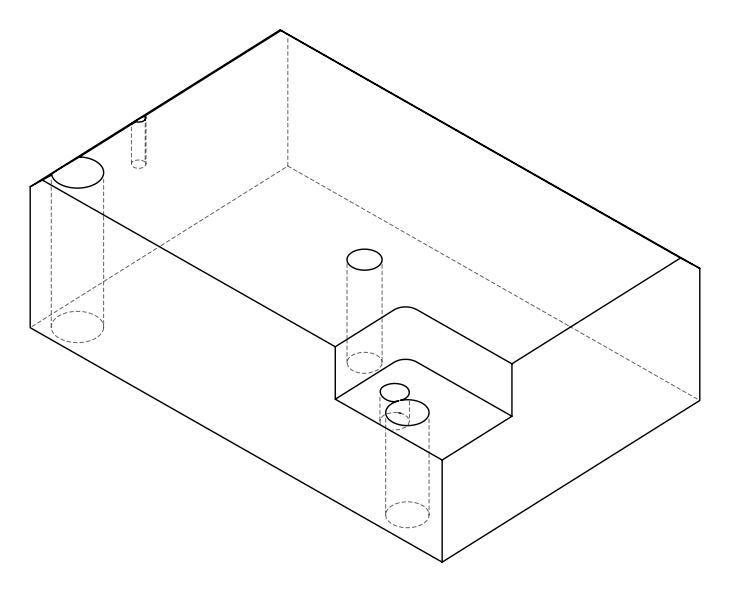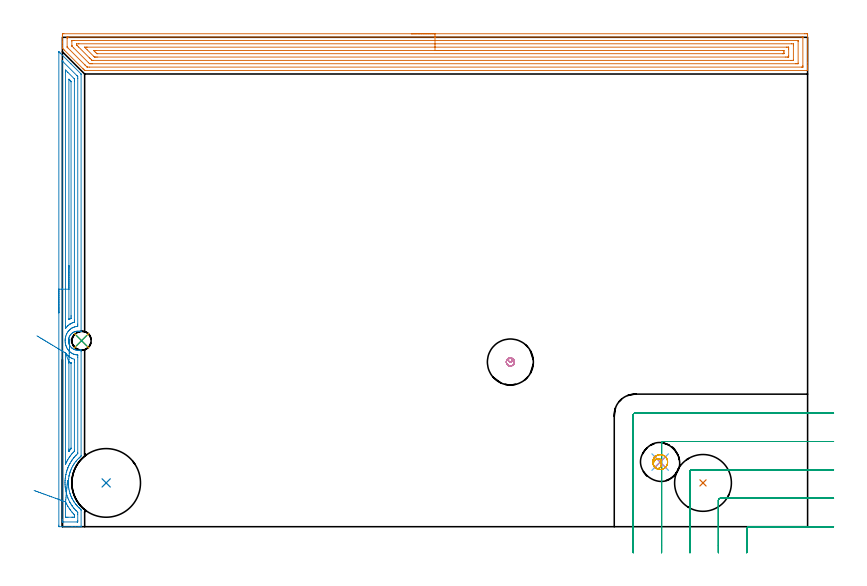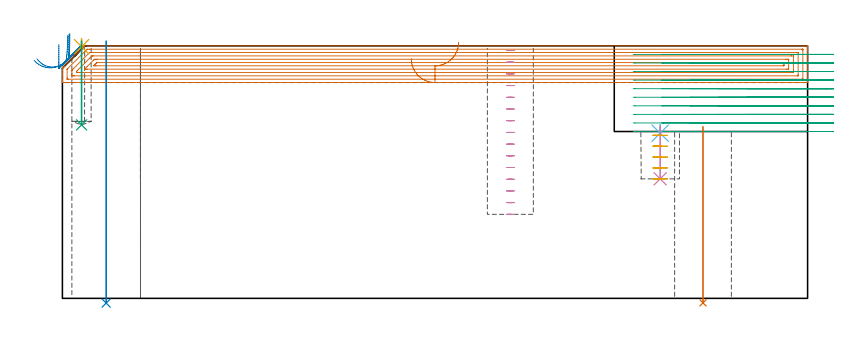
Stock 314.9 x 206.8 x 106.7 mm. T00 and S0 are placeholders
(PLAN: 11 operations, 7 tool changes, 35.1 min)
(1 AREA_MILL | FG_CHAMFER_SURFACE | UGT0205_001 | 15.23 min | 37828 mm3)
(2 AREA_MILL_1 | FG_CHAMFER_SURFACE_1 | UGT0205_001 | 6.36 min | 8598 mm3)
(3 MILL_CORNER_NOTCH_RECTANGULAR | CORNER_NOTCH_RECTANGULAR | NXT0201_012 | Follow Part, ap 4, ae 75% | 10.79 min | 165035 mm3)
(4 MILL_BLIND_HOLE_FROM_SOLID_MATERIAL | STEP1POCKET | NXT0201_012 | Spiral | 0.98 min | 21067 mm3)
(5 SPOT_DRILL | STEP1POCKET_1 | NXT0321_9005460120000 | 0.03 min | 0 mm3)
(6 SPOT_DRILL_1 | STEP1POCKET_2 | NXT0321_9005460120000 | 0.04 min | 13 mm3)
(7 INDEXABLE_INSERT_DRILL_THROUGH_HOLE_FROM_SOLID | STEP1HOLE | NXT0302_019 | 0.31 min | 31870 mm3)
(8 INDEXABLE_INSERT_DRILL_THROUGH_HOLE_FROM_SOLID_1 | STEP1HOLE_1 | NXT0302_029 | 0.44 min | 70251 mm3)
(9 DRILL_BLIND_HOLE_INTO_CENTER | STEP1POCKET_1 | NXT0301_052 | 0.14 min | 1597 mm3)
(10 DRILL_BLIND_HOLE_INTO_CENTER_1 | STEP1POCKET_2 | NXT0301_128 | 0.1 min | 2115 mm3)
(11 MILL_ROUGH_BLIND_HOLE_CONTOUR | STEP1POCKET_2 | NXT0201_010 | Spiral | 0.66 min | 2054 mm3)
(TOOL UGT0205_001 | Chamfer Mill 20 x 3 x 45 deg. | D20 FL50 Z2)
(TOOL NXT0201_012 | ENDMILL 16mm [2P460-1600-NA 1630] | D16 FL38 Z6)
(TOOL NXT0321_9005460120000 | NC Spot Drill, 142deg, 12mm, Carbide, Uncoated | D12 PA142 FL30 Z2)
(TOOL NXT0302_019 | Index. Insert Drill 24mm [880-D2400L25-05] | D24 PA176 FL120 Z2)
(TOOL NXT0302_029 | Index. Insert Drill 29mm [880-D2900L32-05] | D29 PA176 FL145 Z2)
(TOOL NXT0301_052 | Carbide Drill 8.1mm [860.1-0810-024A1-MM 2214] | D8.1 PA140 FL47 Z2)
(TOOL NXT0301_128 | Carbide Drill 12mm [861.1-1200-036A1-GP GC34] | D12 PA150 FL37.4 Z2)
(TOOL NXT0201_010 | ENDMILL 10mm [2P460-1000-NA 1630] | D10 FL30 Z6)
(OP 1 AREA_MILL)
G17 G21 G94 G90
T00 M6
G54
G17 G0 G90 X147.45 Y208.3 S1061 M3
G43 Z116.7 H0
Z101.2
G94 G1 X147.488 Z100.328 F250.
X147.602 Z99.464
X147.791 Z98.612
X148.053 Z97.78
X148.387 Z96.974
X148.79 Z96.2
X149.259 Z95.464
X149.79 Z94.772
X150.379 Z94.129
X151.022 Z93.54
X151.714 Z93.008
X152.45 Z92.54
X153.224 Z92.137
X154.03 Z91.803
X154.862 Z91.541
X155.714 Z91.352
X156.579 Z91.238
X157.45 Z91.2
X313.669
X314.278 Y208.298 Z91.202
X314.881 Y208.293 Z91.204
X314.893 Y208.292 Z91.206
X314.9 Y207.691 Z91.806
Y196.087 Z103.408
Y194.65 Z104.846
Y194.301 Z105.194
Y193.603 Z105.897
Y193.276 Z106.224
X314.893 Y192.861 Z106.631
X314.89 Y192.802 Z106.688
X314.725 Y192.8 Z106.7
X9.558
X9.405 Y192.804 Z106.689
X9.325 Y192.874 Z106.623
X9.134 Y193.066 Z106.433
X9.052 Y193.148 Z106.351
X8.79 Y193.409 Z106.088
X8.664 Y193.535 Z105.963
X0.756 Y201.443 Z98.054
X0.272 Y201.928 Z97.572
X0.026 Y202.177 Z97.322
X0.002 Y202.209 Z97.288
X0. Y202.413 Z97.086
Y203.228 Z96.266
Y204.47 Z95.027
Y205.013 Z94.481
Y207.42 Z92.077
X0.002 Y207.691 Z91.805
X0.007 Y208.291 Z91.205
X0.02 Y208.293 Z91.204
X0.622 Y208.3 Z91.2
X157.45
Y206.886 Z92.614
X312.578 Y206.885 Z92.615
X312.753 Y206.883 Z92.617
X312.868 Y206.879 Z92.621
X312.892 Y206.877 Z92.623
X312.895 Y206.873 Z92.627
X312.898 Y206.857 Z92.643
X312.899 Y206.799 Z92.701
X312.9 Y194.786 Z104.714
X312.897 Y194.301 Z105.199
X312.894 Y194.251 Z105.249
X312.891 Y194.228 Z105.272
X312.884 Y194.221 Z105.279
X312.839 Y194.219 Z105.281
X312.665 Y194.215 Z105.285
X312.578 Y194.214 Z105.286
X312.491
X11.345 Y194.215 Z105.285
X10.533 Y194.219 Z105.281
X10.451 Y194.221 Z105.279
X10.361 Y194.301 Z105.199
X9.558 Y195.092 Z104.408
X9.456 Y195.194 Z104.306
X2.315 Y202.335 Z97.165
X2.222 Y202.431 Z97.069
X2.04 Y202.622 Z96.878
X2.01 Y202.669 Z96.831
X2.006 Y202.693 Z96.807
X2.001 Y202.742 Z96.758
X2. Y206.314 Z93.186
X2.003 Y206.799 Z92.701
X2.006 Y206.849 Z92.651
X2.009 Y206.872 Z92.628
X2.016 Y206.879 Z92.621
X2.061 Y206.881 Z92.619
X2.235 Y206.885 Z92.615
X2.322 Y206.886 Z92.614
X2.409
X157.45
Y205.472 Z94.028
X310.704 Y205.471 Z94.029
X310.857 Y205.469 Z94.031
X310.882 Y205.468 Z94.032
X310.888 Y205.466 Z94.034
X310.891 Y205.444 Z94.056
X310.897 Y205.34 Z94.16
X310.899 Y205.209 Z94.291
X310.9 Y205.013 Z94.487
X310.899 Y195.892 Z103.608
X310.893 Y195.695 Z103.805
X310.89 Y195.643 Z103.857
X310.873 Y195.635 Z103.865
X310.818 Y195.633 Z103.867
X310.704 Y195.63 Z103.87
X310.269 Y195.629 Z103.871
X309.81 Y195.628 Z103.872
X12.697 Y195.629 Z103.871
X12.239 Y195.63 Z103.87
X11.8 Y195.632 Z103.868
X11.575 Y195.635 Z103.865
X11.462 Y195.65 Z103.85
X11.345 Y195.759 Z103.741
X11.014 Y196.087 Z103.413
X4.764 Y202.335 Z97.165
X4.196 Y202.907 Z96.593
X4.042 Y203.069 Z96.431
X4.01 Y203.112 Z96.388
X4.006 Y203.163 Z96.337
X4.003 Y203.228 Z96.272
X4. Y203.424 Z96.076
X4.001 Y205.208 Z94.292
X4.007 Y205.405 Z94.095
X4.01 Y205.457 Z94.043
X4.027 Y205.465 Z94.035
X4.082 Y205.467 Z94.033
X4.196 Y205.47 Z94.03
X4.631 Y205.471 Z94.029
X5.09 Y205.472 Z94.028
X157.45
Y204.057 Z95.443
X308.087
X308.858 Y204.05 Z95.45
X308.89 Y204.043 Z95.457
X308.893 Y203.995 Z95.505
X308.897 Y203.888 Z95.612
X308.899 Y203.673 Z95.827
X308.9 Y203.245 Z96.255
X308.899 Y197.434 Z102.066
X308.897 Y197.215 Z102.285
X308.893 Y197.106 Z102.394
X308.89 Y197.056 Z102.444
X308.847 Y197.049 Z102.451
X308.023 Y197.043 Z102.457
X307.96
X13.068
X12.654 Y197.048 Z102.452
X12.552 Y197.05 Z102.45
X12.5 Y197.06 Z102.44
X12.432 Y197.125 Z102.375
X12.239 Y197.312 Z102.188
X11.677 Y197.872 Z101.628
X11.345 Y198.204 Z101.296
X6.877 Y202.672 Z96.828
X6.326 Y203.228 Z96.272
X6.143 Y203.417 Z96.083
X6.01 Y203.559 Z95.941
X6.007 Y203.666 Z95.834
X6.005 Y203.885 Z95.615
X6.007 Y203.994 Z95.506
X6.01 Y204.044 Z95.456
X6.053 Y204.051 Z95.449
X6.877 Y204.057 Z95.443
X6.94
X157.45
Y202.643 Z96.857
X305.928
X306.236 Y202.642 Z96.858
X306.826 Y202.639 Z96.861
X306.874 Y202.636 Z96.864
X306.89 Y202.626 Z96.874
X306.896 Y202.568 Z96.932
X306.898 Y202.335 Z97.165
X306.9 Y201.672 Z97.828
Y198.994 Z100.506
Y198.765 Z100.735
X306.898 Y198.599 Z100.901
X306.895 Y198.516 Z100.984
X306.89 Y198.476 Z101.024
X306.886 Y198.464 Z101.036
X306.851 Y198.463 Z101.037
X306.542 Y198.458 Z101.042
X306.236 Y198.457 Z101.043
X305.65
X14.919
X14.333 Y198.458 Z101.042
X14.026 Y198.46 Z101.04
X13.718 Y198.464 Z101.036
X13.536 Y198.474 Z101.026
X13.436 Y198.569 Z100.931
X13.235 Y198.765 Z100.735
X10.451 Y201.547 Z97.953
X9.665 Y202.335 Z97.165
X9.558 Y202.445 Z97.055
X9.387 Y202.637 Z96.863
X9.426 Y202.639 Z96.861
X9.558 Y202.641 Z96.859
X10.144 Y202.643 Z96.857
X10.451
X157.45
Y201.229 Z98.271
X304.449 Y201.228 Z98.272
X304.665 Y201.227 Z98.273
X304.822 Y201.223 Z98.277
X304.89 Y201.22 Z98.28
X304.892 Y201.18 Z98.32
X304.898 Y200.994 Z98.506
X304.9 Y200.55 Z98.95
X304.899 Y200.1 Z99.4
X304.895 Y199.949 Z99.551
X304.89 Y199.895 Z99.605
X304.886 Y199.877 Z99.623
X304.872 Y199.876 Z99.624
X304.788 Y199.874 Z99.626
X304.449 Y199.871 Z99.629
X304.235
X14.919 Y199.872 Z99.628
X14.704 Y199.873 Z99.627
X14.621 Y199.876 Z99.624
X14.583 Y199.878 Z99.622
X14.418 Y200.038 Z99.462
X14.156 Y200.294 Z99.206
X13.77 Y200.678 Z98.822
X13.517 Y200.934 Z98.566
X13.35 Y201.105 Z98.395
X13.238 Y201.224 Z98.276
X13.25 Y201.225 Z98.275
X13.348 Y201.227 Z98.273
X14.026 Y201.229 Z98.271
X14.24
X157.45
X158.322 Z98.309
X159.187 Z98.423
X160.038 Z98.612
X160.87 Z98.874
X161.676 Z99.208
X162.45 Z99.611
X163.186 Z100.08
X163.878 Z100.611
X164.521 Z101.2
X165.111 Z101.843
X165.642 Z102.535
X166.11 Z103.271
X166.513 Z104.045
X166.847 Z104.851
X167.109 Z105.683
X167.298 Z106.535
X167.412 Z107.4
X167.45 Z108.271
G0 Z116.7
M5
M2
(OP 2 AREA_MILL_1)
G17 G21 G94 G90
T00 M6
G54
G17 G0 G90 X-1.5 Y90.35 S1061 M3
G43 Z116.7 H0
Z107.3
G94 G1 Y90.388 Z106.428 F250.
Y90.502 Z105.564
Y90.691 Z104.712
Y90.953 Z103.88
Y91.287 Z103.074
Y91.69 Z102.3
Y92.159 Z101.564
Y92.69 Z100.872
Y93.279 Z100.229
Y93.922 Z99.64
Y94.614 Z99.108
Y95.35 Z98.64
Y96.124 Z98.237
Y96.93 Z97.903
Y97.762 Z97.641
Y98.614 Z97.452
Y99.479 Z97.338
Y100.35 Z97.3
Y200.634
X-1.496 Y200.685 Z97.302
X-1.47 Y200.672 Z97.327
X-1.314 Y200.515 Z97.483
X-1.166 Y200.368 Z97.63
X-1.024 Y200.225 Z97.774
X-0.867 Y200.068 Z97.931
X-0.729 Y199.931 Z98.067
X3.604 Y195.597 Z102.403
X7.629 Y191.572 Z106.427
X7.808 Y191.39 Z106.606
X7.897 Y191.295 Z106.689
X7.9 Y191.125 Z106.7
Y82.463
X7.895 Y82.449 Z106.693
X7.876 Y82.447 Z106.675
X7.806 Y82.463 Z106.606
X7.377 Y82.563 Z106.177
X6.928 Y82.624 Z105.728
X6.482 Y82.638 Z105.282
X6.037 Y82.598 Z104.837
X5.587 Y82.51 Z104.387
X5.146 Y82.368 Z103.945
X4.946 Y82.28 Z103.745
X4.796 Y82.214 Z103.595
X4.457 Y82.032 Z103.256
X4.254 Y81.895 Z103.054
X4.037 Y81.727 Z102.835
X3.858 Y81.569 Z102.655
X3.829 Y81.543 Z102.626
X3.633 Y81.346 Z102.432
X3.491 Y81.186 Z102.29
X3.449 Y81.139 Z102.248
X3.363 Y81.028 Z102.163
X3.12 Y80.646 Z101.917
X2.909 Y80.245 Z101.708
X2.902 Y80.227 Z101.702
X2.746 Y79.803 Z101.543
X2.632 Y79.352 Z101.43
X2.573 Y78.906 Z101.366
Y78.886 Z101.365
X2.572 Y78.81 Z101.364
Y78.737 Z101.359
Y78.694 Z101.356
X2.57 Y78.615 Z101.355
Y78.588 Z101.354
X2.567 Y78.528 Z101.357
X2.566 Y78.458
X2.604 Y78.009 Z101.402
X2.699 Y77.565 Z101.492
X2.848 Y77.112 Z101.643
X2.854 Y77.097 Z101.65
X3.047 Y76.671 Z101.846
X3.197 Y76.417 Z101.996
X3.363 Y76.177 Z102.163
X3.449 Y76.075 Z102.249
X3.702 Y75.778 Z102.502
X3.864 Y75.63 Z102.663
X3.97 Y75.533 Z102.769
X4.073 Y75.452 Z102.871
X4.254 Y75.31 Z103.054
X4.617 Y75.081 Z103.417
X4.946 Y74.91 Z103.743
X4.996 Y74.884 Z103.794
X5.048 Y74.861 Z103.847
X5.07 Y74.852 Z103.869
X5.146 Y74.824 Z103.945
X5.383 Y74.752 Z104.182
X5.587 Y74.69 Z104.387
X6.037 Y74.602 Z104.837
X6.482 Y74.562 Z105.282
X6.929 Y74.576 Z105.728
X7.378 Y74.637 Z106.176
X7.565 Y74.681 Z106.363
X7.628 Y74.695 Z106.426
X7.821 Y74.736 Z106.619
X7.894 Y74.751 Z106.692
X7.9 Y73.967 Z106.7
Y30.145
X7.895 Y29.786 Z106.69
X7.484 Y29.432 Z106.283
X7.346 Y29.314 Z106.145
X7.278 Y29.25 Z106.077
X7.129 Y29.109 Z105.925
X6.929 Y28.922 Z105.727
X6.431 Y28.42 Z105.231
X6.039 Y27.982 Z104.834
X5.742 Y27.626 Z104.542
X5.66 Y27.527 Z104.459
X5.146 Y26.843 Z103.945
X4.999 Y26.633 Z103.798
X4.957 Y26.567 Z103.756
X4.714 Y26.189 Z103.513
X4.442 Y25.74 Z103.24
X4.255 Y25.406 Z103.053
X3.963 Y24.833 Z102.762
X3.763 Y24.401 Z102.56
X3.573 Y23.953 Z102.368
X3.365 Y23.419 Z102.161
X3.258 Y23.109 Z102.057
X3.241 Y23.059 Z102.039
X3.102 Y22.613 Z101.9
X2.976 Y22.166 Z101.774
X2.867 Y21.72 Z101.666
X2.86 Y21.686 Z101.659
X2.853 Y21.649 Z101.65
X2.776 Y21.272 Z101.575
X2.632 Y20.366 Z101.431
X2.627 Y20.307 Z101.423
X2.585 Y19.904 Z101.382
X2.543 Y19.485 Z101.338
X2.539 Y19.413 Z101.333
X2.533 Y19.329 Z101.328
X2.517 Y19.038 Z101.307
Y19.03
X2.511 Y18.775 Z101.303
X2.507 Y18.591 Z101.3
Y18.557
X2.508 Y18.518
X2.507 Y18.506 Z101.302
Y18.496
X2.51 Y18.315
Y18.292
X2.512 Y18.23 Z101.299
X2.513 Y18.18 Z101.3
Y18.145 Z101.301
X2.528 Y17.788 Z101.323
X2.533 Y17.698 Z101.327
X2.54 Y17.624 Z101.333
X2.609 Y16.804 Z101.408
X2.743 Y15.911 Z101.542
X2.937 Y15.017 Z101.734
X3.182 Y14.124 Z101.982
X3.27 Y13.851 Z102.068
X3.358 Y13.6 Z102.154
X3.365 Y13.579 Z102.161
X3.497 Y13.23 Z102.293
X3.682 Y12.782 Z102.478
X3.716 Y12.705 Z102.512
X3.879 Y12.337 Z102.679
X3.947 Y12.199 Z102.747
X4.063 Y11.963 Z102.862
X4.143 Y11.811 Z102.94
X4.255 Y11.592 Z103.053
X4.337 Y11.443 Z103.136
X4.601 Y10.994 Z103.401
X4.878 Y10.55 Z103.678
X5.01 Y10.351 Z103.81
X5.146 Y10.156 Z103.946
X5.528 Y9.64 Z104.326
X5.66 Y9.474 Z104.459
X5.773 Y9.333 Z104.571
X6.037 Y9.015 Z104.837
X6.259 Y8.762 Z105.058
X6.337 Y8.681 Z105.136
X6.59 Y8.414 Z105.389
X6.928 Y8.074 Z105.728
X7.129 Y7.884 Z105.925
X7.145 Y7.869 Z105.941
X7.479 Y7.571 Z106.278
X7.895 Y7.214 Z106.691
X7.9 Y6.892 Z106.7
Y0.185
X7.897 Y0.01 Z106.689
X7.764 Y0.003 Z106.557
X7.624 Y0. Z106.423
X7.413 Z106.213
X6.692 Z105.487
X5.459 Z104.256
X4.073 Z102.869
X-1.166 Z97.632
X-1.426 Y0.004 Z97.372
X-1.492 Y0.01 Z97.305
X-1.499 Y0.079 Z97.299
X-1.5 Y0.632 Z97.3
Y100.35
X-0.086 Z98.714
X-0.085 Y196.694 Z98.715
Y196.796
X-0.083 Y196.82 Z98.717
X-0.082 Y196.822 Z98.718
X-0.077 Y196.821 Z98.723
X-0.041 Y196.788 Z98.759
X0.259 Y196.491 Z99.059
X6.165 Y190.584 Z104.965
X6.34 Y190.407 Z105.14
X6.428 Y190.315 Z105.228
X6.469 Y190.269 Z105.269
X6.479 Y190.231 Z105.279
X6.484 Y189.549 Z105.284
X6.485 Y189.336 Z105.285
Y85.593
X6.481 Y84.915 Z105.281
X6.479 Y84.699 Z105.279
X5.925 Y84.591 Z104.725
X5.819 Y84.568 Z104.619
X5.21 Y84.429 Z104.01
X4.946 Y84.345 Z103.746
X4.564 Y84.196 Z103.364
X4.073 Y83.957 Z102.873
X3.975 Y83.905 Z102.775
X3.809 Y83.805 Z102.609
X3.454 Y83.545 Z102.254
X3.2 Y83.335 Z102.
X2.981 Y83.134 Z101.781
X2.762 Y82.91 Z101.562
X2.555 Y82.677 Z101.355
X2.327 Y82.376 Z101.127
X2.187 Y82.16 Z100.987
X2.097 Y82.016 Z100.897
X1.865 Y81.595 Z100.665
X1.766 Y81.407 Z100.566
X1.645 Y81.122 Z100.445
X1.454 Y80.6 Z100.254
X1.374 Y80.309 Z100.174
X1.353 Y80.227 Z100.153
X1.273 Y79.874 Z100.073
X1.227 Y79.566 Z100.027
X1.195 Y79.333 Z99.995
X1.166 Y79.036 Z99.966
X1.157 Y78.742 Z99.957
X1.154 Y78.439 Z99.954
X1.203 Y77.802 Z100.003
X1.234 Y77.544 Z100.034
X1.309 Y77.178 Z100.109
X1.355 Y76.958 Z100.155
X1.429 Y76.676 Z100.229
X1.437 Y76.65 Z100.237
X1.454 Y76.599 Z100.254
X1.63 Y76.109 Z100.43
X1.68 Y75.988 Z100.48
X1.721 Y75.893 Z100.521
X1.785 Y75.756 Z100.585
X1.888 Y75.542 Z100.688
X2.217 Y74.974 Z101.017
X2.295 Y74.861 Z101.095
X2.327 Y74.82 Z101.127
X2.707 Y74.36 Z101.507
X2.88 Y74.163 Z101.68
X3.083 Y73.967 Z101.883
X3.2 Y73.866 Z102.
X3.654 Y73.502 Z102.454
X4.073 Y73.246 Z102.873
X4.39 Y73.073 Z103.19
X4.774 Y72.904 Z103.574
X4.946 Y72.848 Z103.746
X5.258 Y72.753 Z104.058
X5.819 Y72.635 Z104.619
X6.304 Y72.576 Z105.104
X6.437 Y72.561 Z105.237
X6.46 Y72.556 Z105.26
X6.479 Y72.551 Z105.279
X6.48 Y72.525 Z105.28
X6.484 Y72.392 Z105.284
X6.485 Y72.178 Z105.285
X6.486 Y71.496 Z105.286
X6.485 Y31.251 Z105.285
X6.483 Y31.039 Z105.283
X6.481 Y30.954 Z105.281
X6.479 Y30.916 Z105.279
X6.449 Y30.884 Z105.249
X6.34 Y30.774 Z105.14
X5.763 Y30.202 Z104.563
X5.708 Y30.145 Z104.508
X5.341 Y29.74 Z104.141
X4.946 Y29.294 Z103.746
X4.927 Y29.271 Z103.727
X4.91 Y29.25 Z103.71
X4.54 Y28.772 Z103.34
X4.221 Y28.356 Z103.021
X4.158 Y28.269 Z102.958
X4.073 Y28.147 Z102.873
X3.806 Y27.736 Z102.606
X3.631 Y27.462 Z102.431
X3.2 Y26.739 Z102.
X3.139 Y26.63 Z101.939
X3.106 Y26.567 Z101.906
X2.842 Y26.039 Z101.642
X2.669 Y25.673 Z101.469
X2.327 Y24.9 Z101.127
X2.292 Y24.814 Z101.092
X2.279 Y24.779 Z101.079
X2.055 Y24.163 Z100.855
X1.96 Y23.884 Z100.76
X1.837 Y23.492 Z100.637
X1.688 Y22.99 Z100.488
X1.659 Y22.885 Z100.459
X1.638 Y22.802 Z100.438
X1.472 Y22.096 Z100.272
X1.47 Y22.088 Z100.27
X1.454 Y22.008 Z100.254
X1.337 Y21.321 Z100.137
X1.319 Y21.201 Z100.119
X1.227 Y20.54 Z100.027
X1.202 Y20.307 Z100.002
X1.144 Y19.73 Z99.944
X1.123 Y19.413 Z99.923
X1.101 Y18.88 Z99.901
X1.097 Y18.518 Z99.897
X1.105 Y17.982 Z99.905
X1.123 Y17.624 Z99.923
X1.169 Y17.022 Z99.969
X1.196 Y16.73 Z99.996
X1.23 Y16.402 Z100.03
X1.285 Y16.008 Z100.085
X1.314 Y15.835 Z100.114
X1.454 Y15.035 Z100.254
X1.65 Y14.18 Z100.45
X1.666 Y14.119 Z100.466
X1.686 Y14.047 Z100.486
X1.781 Y13.712 Z100.581
X1.948 Y13.152 Z100.748
X2.219 Y12.369 Z101.019
X2.262 Y12.258 Z101.062
X2.327 Y12.099 Z101.127
X2.649 Y11.364 Z101.449
X2.955 Y10.721 Z101.755
X3.084 Y10.469 Z101.884
X3.125 Y10.393 Z101.925
X3.2 Y10.26 Z102.
X3.61 Y9.575 Z102.41
X4.073 Y8.852 Z102.873
X4.141 Y8.75 Z102.941
X4.159 Y8.725 Z102.959
X4.19 Y8.681 Z102.99
X4.555 Y8.187 Z103.355
X4.877 Y7.786 Z103.677
X4.946 Y7.705 Z103.746
X5.319 Y7.277 Z104.119
X5.672 Y6.892 Z104.472
X5.819 Y6.74 Z104.619
X6.415 Y6.145 Z105.215
X6.479 Y6.078 Z105.279
X6.48 Y5.998 Z105.28
X6.485 Y5.316 Z105.285
Y2.633
X6.483 Y2.42 Z105.283
X6.479 Y2.08 Z105.279
X6.47 Y2.01 Z105.27
X6.366 Y2.005 Z105.166
X6.228 Y2.001 Z105.028
X0.581 Y2. Z99.381
X0.172 Y2.001 Z98.972
X0.034 Y2.005 Z98.834
X-0.07 Y2.01 Z98.73
X-0.079 Y2.08 Z98.721
X-0.081 Y2.42 Z98.719
X-0.085 Y3.103 Z98.715
X-0.086 Y100.35 Z98.714
X1.328 Z100.128
X1.329 Y192.147 Z100.129
X1.334 Y192.914 Z100.134
X1.335 Y192.933 Z100.135
X1.378 Y192.914 Z100.178
X1.454 Y192.843 Z100.254
X2.282 Y192.019 Z101.082
X4.963 Y189.336 Z103.763
X5.064 Y189.215 Z103.864
X5.07 Y188.442 Z103.87
X5.071 Y188.314 Z103.871
Y87.255
X5.064 Y86.488 Z103.864
X5.054 Y86.438 Z103.854
X5.011 Y86.422 Z103.811
X4.946 Y86.399 Z103.746
X4.362 Y86.192 Z103.162
X4.073 Y86.073 Z102.873
X3.756 Y85.918 Z102.556
X3.532 Y85.804 Z102.332
X3.2 Y85.615 Z102.
X3.187 Y85.607 Z101.987
X3.168 Y85.593 Z101.968
X2.685 Y85.226 Z101.485
X2.327 Y84.919 Z101.127
X2.213 Y84.816 Z101.013
X2.093 Y84.699 Z100.893
X1.782 Y84.363 Z100.582
X1.454 Y83.974 Z100.254
X1.376 Y83.884 Z100.176
X1.335 Y83.91 Z100.135
X1.333 Y83.928 Z100.133
X1.329 Y84.699 Z100.129
Y84.827
X1.328 Y100.35 Z100.128
X2.743 Z101.543
Y188.91
X2.744 Y189.066 Z101.544
X2.746 Y189.092 Z101.546
X2.77 Y189.073 Z101.57
X2.871 Y188.978 Z101.671
X3. Y188.851 Z101.8
X3.2 Y188.651 Z102.
X3.407 Y188.442 Z102.207
X3.625 Y188.214 Z102.425
X3.651 Y188.174 Z102.451
X3.653 Y188.148 Z102.453
X3.655 Y188.09 Z102.455
X3.657 Y187.974 Z102.457
Y89.171
X3.656 Y88.744 Z102.456
X3.653 Y88.277 Z102.453
X3.65 Y88.044 Z102.45
X3.641 Y87.998 Z102.441
X3.599 Y87.973 Z102.399
X3.532 Y87.936 Z102.332
X3.2 Y87.764 Z102.
X2.954 Y87.634 Z101.754
X2.801 Y87.553 Z101.601
X2.763 Y87.535 Z101.563
X2.75 Y87.53 Z101.55
X2.748 Y87.55 Z101.548
X2.744 Y87.62 Z101.544
X2.743 Y87.672 Z101.543
Y87.851
Y100.35
Y101.222 Z101.581
Y102.087 Z101.695
Y102.938 Z101.883
Y103.77 Z102.146
Y104.576 Z102.48
Y105.35 Z102.882
Y106.086 Z103.351
Y106.778 Z103.882
Y107.421 Z104.472
Y108.011 Z105.115
Y108.542 Z105.807
Y109.01 Z106.543
Y109.413 Z107.317
Y109.747 Z108.122
Y110.009 Z108.954
Y110.198 Z109.806
Y110.312 Z110.671
Y110.35 Z111.543
G0 X-10.746 Y80.645 Z101.222
G1 X-10.236 Y80.337 Z100.585
X-9.679 Y80.002 Z100.002
X-9.082 Y79.643 Z99.478
X-8.447 Y79.261 Z99.017
X-7.781 Y78.86 Z98.622
X-7.087 Y78.442 Z98.297
X-6.372 Y78.012 Z98.043
X-5.641 Y77.572 Z97.863
X-4.899 Y77.125 Z97.758
X-4.152 Y76.675 Z97.729
X-3.405 Y76.226 Z97.776
X-2.665 Y75.781 Z97.899
X-1.937 Y75.343 Z98.096
X-1.227 Y74.915 Z98.367
X-0.539 Y74.501 Z98.709
X0.12 Y74.104 Z99.12
X0.746 Y73.727 Z99.596
X1.335 Y73.373 Z100.135
X1.338 Y73.371 Z100.138
X1.396 Y73.307 Z100.196
X1.454 Y73.238 Z100.254
X1.591 Y73.073 Z100.391
X1.933 Y72.673 Z100.733
X2.327 Y72.282 Z101.127
X2.438 Y72.178 Z101.238
X2.866 Y71.842 Z101.666
X3.2 Y71.606 Z102.
X3.395 Y71.484 Z102.195
X3.734 Y71.284 Z102.534
X4.073 Y71.121 Z102.873
X4.362 Y70.988 Z103.162
X5.06 Y70.753 Z103.86
X5.067 Y70.518 Z103.867
X5.07 Y70.39 Z103.87
X5.071 Y70.262 Z103.871
X5.072 Y69.495 Z103.872
X5.071 Y32.316 Z103.871
Y32.125
X5.068 Y32.029 Z103.868
X5.065 Y31.983 Z103.865
X5.061 Y31.963 Z103.861
X5.04 Y31.933 Z103.84
X4.571 Y31.424 Z103.371
X4.222 Y31.039 Z103.022
X4.152 Y30.958 Z102.952
X4.073 Y30.863 Z102.873
X3.758 Y30.468 Z102.558
X3.503 Y30.145 Z102.303
X3.371 Y29.97 Z102.171
X3.2 Y29.737 Z102.
X3.003 Y29.453 Z101.803
X2.867 Y29.25 Z101.667
X2.654 Y28.916 Z101.454
X2.309 Y28.356 Z101.109
X1.997 Y27.799 Z100.797
X1.821 Y27.462 Z100.621
X1.697 Y27.213 Z100.497
X1.454 Y26.711 Z100.254
X1.409 Y26.613 Z100.209
X1.388 Y26.567 Z100.188
X1.362 Y26.514 Z100.162
X1.341 Y26.473 Z100.141
X1.334 Y26.529 Z100.134
X1.33 Y26.567 Z100.13
X1.329 Y26.602 Z100.129
Y26.696
Y73.201
X1.33 Y73.33 Z100.13
X1.333 Y73.365 Z100.133
X1.335 Y73.373 Z100.135
X2.749 Y69.675 Z101.549
X3.332 Y69.36 Z102.132
X3.579 Y69.235 Z102.379
X3.63 Y69.206 Z102.43
X3.651 Y69.192 Z102.451
X3.653 Y69.182 Z102.453
X3.655 Y69.152 Z102.455
X3.657 Y69.027 Z102.457
Y33.254
X3.654 Y33.041 Z102.454
X3.651 Y32.989 Z102.451
X3.648 Y32.967 Z102.448
X3.632 Y32.945 Z102.432
X3.536 Y32.828 Z102.336
X3.379 Y32.645 Z102.179
X3.2 Y32.435 Z102.
X2.773 Y31.917 Z101.573
X2.764 Y31.908 Z101.564
X2.752 Y31.9 Z101.552
X2.748 Y31.913 Z101.548
X2.745 Y31.933 Z101.545
X2.744 Y31.98 Z101.544
X2.743 Y32.402 Z101.543
Y32.828
Y69.069
X2.745 Y69.495 Z101.545
X2.747 Y69.624 Z101.547
X2.749 Y69.675 Z101.549
X2.782 Y70.544 Z101.62
X2.815 Y71.403 Z101.767
X2.846 Y72.246 Z101.987
X2.877 Y73.067 Z102.281
X2.907 Y73.86 Z102.645
X2.936 Y74.617 Z103.077
X2.963 Y75.334 Z103.573
X2.988 Y76.005 Z104.13
X3.012 Y76.625 Z104.743
X3.033 Y77.19 Z105.408
X3.052 Y77.694 Z106.12
X3.069 Y78.134 Z106.872
X3.083 Y78.507 Z107.661
X3.094 Y78.81 Z108.479
X3.103 Y79.041 Z109.32
X3.109 Y79.197 Z110.178
X3.112 Y79.278 Z111.047
Y79.284 Z111.919
G0 Z116.7
X-11.955 Y15.297
Z100.571
G1 X-11.367 Y15.084 Z99.962
X-10.732 Y14.854 Z99.41
X-10.055 Y14.608 Z98.918
X-9.339 Y14.349 Z98.492
X-8.592 Y14.078 Z98.133
X-7.817 Y13.797 Z97.845
X-7.022 Y13.509 Z97.63
X-6.213 Y13.215 Z97.49
X-5.395 Y12.919 Z97.425
X-4.575 Y12.622 Z97.436
X-3.759 Y12.326 Z97.523
X-2.953 Y12.034 Z97.686
X-2.164 Y11.747 Z97.922
X-1.397 Y11.469 Z98.231
X-0.658 Y11.202 Z98.61
X0.047 Y10.946 Z99.056
X0.713 Y10.705 Z99.565
X1.334 Y10.479 Z100.134
X1.362 Y10.469 Z100.162
X1.454 Y10.281 Z100.254
X1.802 Y9.575 Z100.602
X2.224 Y8.786 Z101.024
X2.327 Y8.613 Z101.127
X2.851 Y7.786 Z101.651
X3.2 Y7.266 Z102.
X3.354 Y7.05 Z102.154
X3.473 Y6.892 Z102.273
X4.073 Y6.136 Z102.873
X4.188 Y5.998 Z102.988
X4.548 Y5.594 Z103.348
X4.946 Y5.161 Z103.746
X4.998 Y5.103 Z103.798
X5.052 Y5.04 Z103.852
X5.064 Y4.982 Z103.864
X5.07 Y4.209 Z103.87
Y4.082
X5.067 Y4.039 Z103.867
X5.065 Y4.013 Z103.865
X5.047 Y4.01 Z103.847
X4.946 Y4.006 Z103.746
X4.277 Y4. Z103.077
X4.073 Z102.873
X2.327 Z101.127
X1.657 Y4.001 Z100.457
X1.454 Y4.005 Z100.254
X1.353 Y4.01 Z100.153
X1.335 Y4.013 Z100.135
X1.332 Y4.039 Z100.132
X1.33 Y4.082 Z100.13
X1.329 Y4.209 Z100.129
Y4.337
Y9.703
X1.334 Y10.469 Z100.134
Y10.479
X1.415 Y11.34 Z100.253
X1.494 Y12.187 Z100.447
X1.572 Y13.014 Z100.714
X1.647 Y13.814 Z101.052
X1.719 Y14.582 Z101.46
X1.787 Y15.312 Z101.933
X1.851 Y15.998 Z102.468
X1.911 Y16.635 Z103.061
X1.965 Y17.219 Z103.707
X2.015 Y17.743 Z104.402
X2.058 Y18.206 Z105.141
X2.095 Y18.603 Z105.917
X2.126 Y18.93 Z106.725
X2.15 Y19.187 Z107.558
X2.167 Y19.37 Z108.411
X2.177 Y19.479 Z109.276
X2.18 Y19.512 Z110.148
X2.176 Y19.469 Z111.019
G0 Z116.7
M5
M2
(OP 3 MILL_CORNER_NOTCH_RECTANGULAR)
G17 G21 G94 G90
T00 M6
G54
G17 G0 G90 X325.9 Y0. S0 M3
G43 Z116.7 H1
Z103.08
G94 G1 X322.9 F250.
X289.995 F500.
G3 X289.2 Y-0.795 R0.8
G1 Y-8.
Y-11. F250.
G0 Z116.7
X325.9 Y12.
Z103.08
G1 X322.9
X277.996 F500.
G3 X277.2 Y11.204 R0.8
G1 Y-8.
Y-11. F250.
G0 Z116.7
X325.9 Y24.
Z103.08
G1 X322.9
X265.996 F500.
G3 X265.2 Y23.204 R0.8
G1 Y-8.
Y-11. F250.
G0 Z116.7
X325.9 Y36.
Z103.08
G1 X322.9
X253.996 F500.
G3 X253.2 Y35.204 R0.8
G1 Y-8.
Y-11. F250.
G0 Z116.7
X325.9 Y48.
Z103.08
G1 X322.9
X241.996 F500.
G3 X241.2 Y47.204 R0.8
G1 Y-8.
Y-11. F250.
G0 Z116.7
X325.9 Y0.
Z99.46
G1 X322.9
X289.995 F500.
G3 X289.2 Y-0.795 R0.8
G1 Y-8.
Y-11. F250.
G0 Z116.7
X325.9 Y12.
Z99.46
G1 X322.9
X277.996 F500.
G3 X277.2 Y11.204 R0.8
G1 Y-8.
Y-11. F250.
G0 Z116.7
X325.9 Y24.
Z99.46
G1 X322.9
X265.996 F500.
G3 X265.2 Y23.204 R0.8
G1 Y-8.
Y-11. F250.
G0 Z116.7
X325.9 Y36.
Z99.46
G1 X322.9
X253.996 F500.
G3 X253.2 Y35.204 R0.8
G1 Y-8.
Y-11. F250.
G0 Z116.7
X325.9 Y48.
Z99.46
G1 X322.9
X241.996 F500.
G3 X241.2 Y47.204 R0.8
G1 Y-8.
Y-11. F250.
G0 Z116.7
X325.9 Y0.
Z95.84
G1 X322.9
X289.995 F500.
G3 X289.2 Y-0.795 R0.8
G1 Y-8.
Y-11. F250.
G0 Z116.7
X325.9 Y12.
Z95.84
G1 X322.9
X277.996 F500.
G3 X277.2 Y11.204 R0.8
G1 Y-8.
Y-11. F250.
G0 Z116.7
X325.9 Y24.
Z95.84
G1 X322.9
X265.996 F500.
G3 X265.2 Y23.204 R0.8
G1 Y-8.
Y-11. F250.
G0 Z116.7
X325.9 Y36.
Z95.84
G1 X322.9
X253.996 F500.
G3 X253.2 Y35.204 R0.8
G1 Y-8.
Y-11. F250.
G0 Z116.7
X325.9 Y48.
Z95.84
G1 X322.9
X241.996 F500.
G3 X241.2 Y47.204 R0.8
G1 Y-8.
Y-11. F250.
G0 Z116.7
X325.9 Y0.
Z92.22
G1 X322.9
X289.995 F500.
G3 X289.2 Y-0.795 R0.8
G1 Y-8.
Y-11. F250.
G0 Z116.7
X325.9 Y12.
Z92.22
G1 X322.9
X277.996 F500.
G3 X277.2 Y11.204 R0.8
G1 Y-8.
Y-11. F250.
G0 Z116.7
X325.9 Y24.
Z92.22
G1 X322.9
X265.996 F500.
G3 X265.2 Y23.204 R0.8
G1 Y-8.
Y-11. F250.
G0 Z116.7
X325.9 Y36.
Z92.22
G1 X322.9
X253.996 F500.
G3 X253.2 Y35.204 R0.8
G1 Y-8.
Y-11. F250.
G0 Z116.7
X325.9 Y48.
Z92.22
G1 X322.9
X241.996 F500.
G3 X241.2 Y47.204 R0.8
G1 Y-8.
Y-11. F250.
G0 Z116.7
X325.9 Y0.
Z88.6
G1 X322.9
X289.995 F500.
G3 X289.2 Y-0.795 R0.8
G1 Y-8.
Y-11. F250.
G0 Z116.7
X325.9 Y12.
Z88.6
G1 X322.9
X277.996 F500.
G3 X277.2 Y11.204 R0.8
G1 Y-8.
Y-11. F250.
G0 Z116.7
X325.9 Y24.
Z88.6
G1 X322.9
X265.996 F500.
G3 X265.2 Y23.204 R0.8
G1 Y-8.
Y-11. F250.
G0 Z116.7
X325.9 Y36.
Z88.6
G1 X322.9
X253.996 F500.
G3 X253.2 Y35.204 R0.8
G1 Y-8.
Y-11. F250.
G0 Z116.7
X325.9 Y48.
Z88.6
G1 X322.9
X241.996 F500.
G3 X241.2 Y47.204 R0.8
G1 Y-8.
Y-11. F250.
G0 Z116.7
X325.9 Y0.
Z84.98
G1 X322.9
X289.995 F500.
G3 X289.2 Y-0.795 R0.8
G1 Y-8.
Y-11. F250.
G0 Z116.7
X325.9 Y12.
Z84.98
G1 X322.9
X277.996 F500.
G3 X277.2 Y11.204 R0.8
G1 Y-8.
Y-11. F250.
G0 Z116.7
X325.9 Y24.
Z84.98
G1 X322.9
X265.996 F500.
G3 X265.2 Y23.204 R0.8
G1 Y-8.
Y-11. F250.
G0 Z116.7
X325.9 Y36.
Z84.98
G1 X322.9
X253.996 F500.
G3 X253.2 Y35.204 R0.8
G1 Y-8.
Y-11. F250.
G0 Z116.7
X325.9 Y48.
Z84.98
G1 X322.9
X241.996 F500.
G3 X241.2 Y47.204 R0.8
G1 Y-8.
Y-11. F250.
G0 Z116.7
X325.9 Y0.
Z81.36
G1 X322.9
X289.995 F500.
G3 X289.2 Y-0.795 R0.8
G1 Y-8.
Y-11. F250.
G0 Z116.7
X325.9 Y12.
Z81.36
G1 X322.9
X277.996 F500.
G3 X277.2 Y11.204 R0.8
G1 Y-8.
Y-11. F250.
G0 Z116.7
X325.9 Y24.
Z81.36
G1 X322.9
X265.996 F500.
G3 X265.2 Y23.204 R0.8
G1 Y-8.
Y-11. F250.
G0 Z116.7
X325.9 Y36.
Z81.36
G1 X322.9
X253.996 F500.
G3 X253.2 Y35.204 R0.8
G1 Y-8.
Y-11. F250.
G0 Z116.7
X325.9 Y48.
Z81.36
G1 X322.9
X241.996 F500.
G3 X241.2 Y47.204 R0.8
G1 Y-8.
Y-11. F250.
G0 Z116.7
X325.9 Y0.
Z77.74
G1 X322.9
X289.995 F500.
G3 X289.2 Y-0.795 R0.8
G1 Y-8.
Y-11. F250.
G0 Z116.7
X325.9 Y12.
Z77.74
G1 X322.9
X277.996 F500.
G3 X277.2 Y11.204 R0.8
G1 Y-8.
Y-11. F250.
G0 Z116.7
X325.9 Y24.
Z77.74
G1 X322.9
X265.996 F500.
G3 X265.2 Y23.204 R0.8
G1 Y-8.
Y-11. F250.
G0 Z116.7
X325.9 Y36.
Z77.74
G1 X322.9
X253.996 F500.
G3 X253.2 Y35.204 R0.8
G1 Y-8.
Y-11. F250.
G0 Z116.7
X325.9 Y48.
Z77.74
G1 X322.9
X241.996 F500.
G3 X241.2 Y47.204 R0.8
G1 Y-8.
Y-11. F250.
G0 Z116.7
X325.9 Y0.
Z74.12
G1 X322.9
X289.995 F500.
G3 X289.2 Y-0.795 R0.8
G1 Y-8.
Y-11. F250.
G0 Z116.7
X325.9 Y12.
Z74.12
G1 X322.9
X277.996 F500.
G3 X277.2 Y11.204 R0.8
G1 Y-8.
Y-11. F250.
G0 Z116.7
X325.9 Y24.
Z74.12
G1 X322.9
X265.996 F500.
G3 X265.2 Y23.204 R0.8
G1 Y-8.
Y-11. F250.
G0 Z116.7
X325.9 Y36.
Z74.12
G1 X322.9
X253.996 F500.
G3 X253.2 Y35.204 R0.8
G1 Y-8.
Y-11. F250.
G0 Z116.7
X325.9 Y48.
Z74.12
G1 X322.9
X241.996 F500.
G3 X241.2 Y47.204 R0.8
G1 Y-8.
Y-11. F250.
G0 Z116.7
X325.9 Y0.
Z70.5
G1 X322.9
X289.995 F500.
G3 X289.2 Y-0.795 R0.8
G1 Y-8.
Y-11. F250.
G0 Z116.7
X325.9 Y12.
Z70.5
G1 X322.9
X277.996 F500.
G3 X277.2 Y11.204 R0.8
G1 Y-8.
Y-11. F250.
G0 Z116.7
X325.9 Y24.
Z70.5
G1 X322.9
X265.996 F500.
G3 X265.2 Y23.204 R0.8
G1 Y-8.
Y-11. F250.
G0 Z116.7
X325.9 Y36.
Z70.5
G1 X322.9
X253.996 F500.
G3 X253.2 Y35.204 R0.8
G1 Y-8.
Y-11. F250.
G0 Z116.7
X325.9 Y48.
Z70.5
G1 X322.9
X241.996 F500.
G3 X241.2 Y47.204 R0.8
G1 Y-8.
Y-11. F250.
G0 Z116.7
M5
M2
(OP 4 MILL_BLIND_HOLE_FROM_SOLID_MATERIAL)
G17 G21 G94 G90
T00 M6
G54
G17 G0 G90 X189.3 Y69.6 S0 M3
G43 Z116.7 H1
Z104.753
G94 G3 X190.15 Y70.45 R0.85 F250.
X189.3 Y71.3 R0.85
X187.6 Y69.6 R1.7
X189.3 Y71.3 R-1.7
X188.45 Y70.45 R0.85
X189.3 Y69.6 R0.85
G0 Z99.807
G3 X190.15 Y70.45 R0.85
X189.3 Y71.3 R0.85
X187.6 Y69.6 R1.7
X189.3 Y71.3 R-1.7
X188.45 Y70.45 R0.85
X189.3 Y69.6 R0.85
G0 Z94.86
G3 X190.15 Y70.45 R0.85
X189.3 Y71.3 R0.85
X187.6 Y69.6 R1.7
X189.3 Y71.3 R-1.7
X188.45 Y70.45 R0.85
X189.3 Y69.6 R0.85
G0 Z89.913
G3 X190.15 Y70.45 R0.85
X189.3 Y71.3 R0.85
X187.6 Y69.6 R1.7
X189.3 Y71.3 R-1.7
X188.45 Y70.45 R0.85
X189.3 Y69.6 R0.85
G0 Z84.967
G3 X190.15 Y70.45 R0.85
X189.3 Y71.3 R0.85
X187.6 Y69.6 R1.7
X189.3 Y71.3 R-1.7
X188.45 Y70.45 R0.85
X189.3 Y69.6 R0.85
G0 Z80.02
G3 X190.15 Y70.45 R0.85
X189.3 Y71.3 R0.85
X187.6 Y69.6 R1.7
X189.3 Y71.3 R-1.7
X188.45 Y70.45 R0.85
X189.3 Y69.6 R0.85
G0 Z75.073
G3 X190.15 Y70.45 R0.85
X189.3 Y71.3 R0.85
X187.6 Y69.6 R1.7
X189.3 Y71.3 R-1.7
X188.45 Y70.45 R0.85
X189.3 Y69.6 R0.85
G0 Z70.127
G3 X190.15 Y70.45 R0.85
X189.3 Y71.3 R0.85
X187.6 Y69.6 R1.7
X189.3 Y71.3 R-1.7
X188.45 Y70.45 R0.85
X189.3 Y69.6 R0.85
G0 Z65.18
G3 X190.15 Y70.45 R0.85
X189.3 Y71.3 R0.85
X187.6 Y69.6 R1.7
X189.3 Y71.3 R-1.7
X188.45 Y70.45 R0.85
X189.3 Y69.6 R0.85
G0 Z60.233
G3 X190.15 Y70.45 R0.85
X189.3 Y71.3 R0.85
X187.6 Y69.6 R1.7
X189.3 Y71.3 R-1.7
X188.45 Y70.45 R0.85
X189.3 Y69.6 R0.85
G0 Z55.287
G3 X190.15 Y70.45 R0.85
X189.3 Y71.3 R0.85
X187.6 Y69.6 R1.7
X189.3 Y71.3 R-1.7
X188.45 Y70.45 R0.85
X189.3 Y69.6 R0.85
G0 Z50.34
G3 X190.15 Y70.45 R0.85
X189.3 Y71.3 R0.85
X187.6 Y69.6 R1.7
X189.3 Y71.3 R-1.7
X188.45 Y70.45 R0.85
X189.3 Y69.6 R0.85
G0 Z45.393
G3 X190.15 Y70.45 R0.85
X189.3 Y71.3 R0.85
X187.6 Y69.6 R1.7
X189.3 Y71.3 R-1.7
X188.45 Y70.45 R0.85
X189.3 Y69.6 R0.85
G0 Z40.447
G3 X190.15 Y70.45 R0.85
X189.3 Y71.3 R0.85
X187.6 Y69.6 R1.7
X189.3 Y71.3 R-1.7
X188.45 Y70.45 R0.85
X189.3 Y69.6 R0.85
G0 Z35.5
G3 X190.15 Y70.45 R0.85
X189.3 Y71.3 R0.85
X187.6 Y69.6 R1.7
X189.3 Y71.3 R-1.7
X188.45 Y70.45 R0.85
X189.3 Y69.6 R0.85
G0 Z116.7
M5
M2
(OP 5 SPOT_DRILL)
G17 G21 G94 G90
T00 M6
G54
G17 G0 G90 X8.1 Y78.6 S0 M3
G43 Z116.7 H0
G94 G81 G98 Z106.351 F250. R109.7
G80
M5
M2
(OP 6 SPOT_DRILL_1)
G17 G21 G94 G90
T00 M6
G54
G17 G0 G90 X252.6 Y27.3 S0 M3
G43 Z116.7 H0
G94 G81 G98 Z69.798 F250. R73.5
G80
M5
M2
(OP 7 INDEXABLE_INSERT_DRILL_THROUGH_HOLE_FROM_SOLID)
G17 G21 G94 G90
T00 M6
G54
G17 G0 G90 X270.7 Y18.5 S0 M3
G43 Z116.7 H1
G94 G81 G98 Z-1.919 F250. R72.5
G80
M5
M2
(OP 8 INDEXABLE_INSERT_DRILL_THROUGH_HOLE_FROM_SOLID_1)
G17 G21 G94 G90
T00 M6
G54
G17 G0 G90 X18.5 Y18.5 S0 M3
G43 Z116.7 H1
G94 G81 G98 Z-2.006 F250. R108.7
G80
M5
M2
(OP 9 DRILL_BLIND_HOLE_INTO_CENTER)
G17 G21 G94 G90
T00 M6
G54
G17 G0 G90 X8.1 Y78.6 S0 M3
G43 Z116.7 H1
G94 G81 G98 Z73.3 F250. R108.7
G80
M5
M2
(OP 10 DRILL_BLIND_HOLE_INTO_CENTER_1)
G17 G21 G94 G90
T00 M6
G54
G17 G0 G90 X252.6 Y27.3 S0 M3
G43 Z116.7 H1
G94 G81 G98 Z50.5 F250. R72.5
G80
M5
M2
(OP 11 MILL_ROUGH_BLIND_HOLE_CONTOUR)
G17 G21 G94 G90
T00 M6
G54
G17 G0 G90 X252.6 Y27.3 S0 M3
G43 Z116.7 H1
Z68.9
G94 G3 X253.053 Y27.99 R0.494 F250.
X251.974 Y28.745 R1.257
X249.912 Y27.448 R2.094
X250.444 Y25.004 R2.207
X254.896 Y25.144 R3.15
X250.444 Y25.004 R-3.15
X252.67 Y25.074 R1.575
X252.6 Y27.3 R1.575
G0 Z64.3
G3 X253.053 Y27.99 R0.494
X251.974 Y28.745 R1.257
X249.912 Y27.448 R2.094
X250.444 Y25.004 R2.207
X254.896 Y25.144 R3.15
X250.444 Y25.004 R-3.15
X252.67 Y25.074 R1.575
X252.6 Y27.3 R1.575
G0 Z59.7
G3 X253.053 Y27.99 R0.494
X251.974 Y28.745 R1.257
X249.912 Y27.448 R2.094
X250.444 Y25.004 R2.207
X254.896 Y25.144 R3.15
X250.444 Y25.004 R-3.15
X252.67 Y25.074 R1.575
X252.6 Y27.3 R1.575
G0 Z55.1
G3 X253.053 Y27.99 R0.494
X251.974 Y28.745 R1.257
X249.912 Y27.448 R2.094
X250.444 Y25.004 R2.207
X254.896 Y25.144 R3.15
X250.444 Y25.004 R-3.15
X252.67 Y25.074 R1.575
X252.6 Y27.3 R1.575
G0 Z50.5
G3 X253.053 Y27.99 R0.494
X251.974 Y28.745 R1.257
X249.912 Y27.448 R2.094
X250.444 Y25.004 R2.207
X254.896 Y25.144 R3.15
X250.444 Y25.004 R-3.15
X252.67 Y25.074 R1.575
X252.6 Y27.3 R1.575
G0 Z116.7
M5
M2
